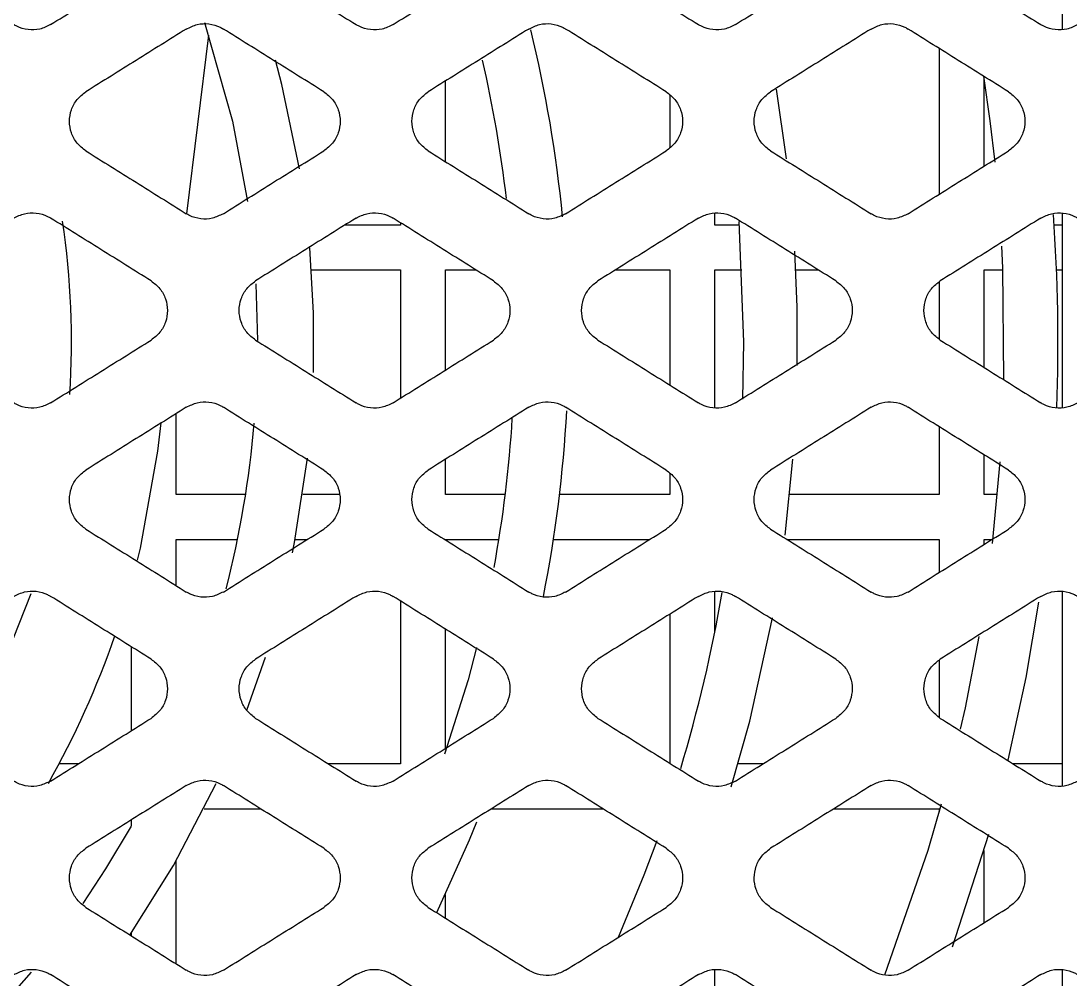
# Model space of a CAD drawing. Header units: millimetres. Extents: x 11355 to 11505, y 8083 to 8171.
# Drawn here: x 11370.614 to 11371.839, y 8088.642 to 8089.76 of the extents above; entities that cross this region are included whole.
import ezdxf

# ---------------------------------------------------------------- set-up
doc = ezdxf.new("R2010")
doc.units = ezdxf.units.MM
doc.layers.add('UPS', color=7, linetype='Continuous')

# ---------------------------------------------------------------- blocks, each defined once
blk = doc.blocks.new('UPS - 2.2kVA (APC SRT2200RMXLI-NC)')
at = {"linetype": 'Continuous'}
for p, q in [((2327.0306, 1375.4213), (2327.0306, 1375.6481)), ((2326.0091, 1375.2058), (2326.0347, 1375.4143)), ((2326.8869, 1375.3989), (2326.8869, 1375.2289)), ((2326.3107, 1375.2669), (2326.3107, 1375.3609)), ((2326.9393, 1375.2616), (2326.9393, 1375.3627)), ((2326.5726, 1375.3445), (2326.5726, 1375.2833)), ((2326.7087, 1375.2701), (2326.697, 1375.3515)), ((2326.625, 1375.1929), (2326.625, 1375.2065)), ((2327.0306, 1374.98), (2327.0306, 1375.2068)), ((2326.2583, 1375.1955), (2326.2583, 1375.1929)), ((2326.2583, 1375.1929), (2326.1934, 1375.1929)), ((2326.6533, 1375.1929), (2326.625, 1375.1929)), ((2327.0306, 1375.1929), (2327.0209, 1375.1929)), ((2326.1545, 1375.1405), (2326.2583, 1375.1405)), ((2326.2583, 1375.1405), (2326.2583, 1374.991)), ((2326.3107, 1375.1405), (2326.3464, 1375.1405)), ((2326.3107, 1375.0237), (2326.3107, 1375.1405)), ((2326.5091, 1375.1405), (2326.5726, 1375.1405)), ((2326.5726, 1375.1405), (2326.5726, 1375.0063)), ((2326.625, 1375.1405), (2326.6566, 1375.1405)), ((2326.625, 1374.9797), (2326.625, 1375.1405)), ((2326.7196, 1375.1405), (2326.7458, 1375.1405)), ((2326.9393, 1375.1405), (2326.9607, 1375.1405)), ((2326.9393, 1375.0268), (2326.9393, 1375.1405)), ((2327.0237, 1375.1405), (2327.0306, 1375.1405)), ((2326.0894, 1375.1245), (2326.0914, 1375.0584)), ((2326.8869, 1375.1266), (2326.8869, 1375.0599)), ((2325.9751, 1374.9291), (2325.9792, 1374.9621)), ((2325.9964, 1374.8786), (2325.9964, 1374.9728)), ((2326.8869, 1374.9576), (2326.8869, 1374.8786)), ((2326.9393, 1374.8786), (2326.9393, 1374.9249)), ((2326.3107, 1374.8786), (2326.3107, 1374.9196)), ((2326.7072, 1374.831), (2326.7162, 1374.9197)), ((2326.9576, 1374.9168), (2326.9487, 1374.8212)), ((2326.5726, 1374.9032), (2326.5726, 1374.8786)), ((2326.0775, 1374.8786), (2325.9964, 1374.8786)), ((2326.1869, 1374.8786), (2326.1443, 1374.8786)), ((2326.3806, 1374.8786), (2326.3107, 1374.8786)), ((2326.5726, 1374.8786), (2326.4439, 1374.8786)), ((2326.8869, 1374.8786), (2326.7126, 1374.8786)), ((2326.9546, 1374.8786), (2326.9393, 1374.8786)), ((2325.9964, 1374.8262), (2326.0681, 1374.8262)), ((2325.9964, 1374.7724), (2325.9964, 1374.8262)), ((2326.1354, 1374.8262), (2326.1498, 1374.8262)), ((2326.3107, 1374.8262), (2326.3731, 1374.8262)), ((2326.3107, 1374.8256), (2326.3107, 1374.8262)), ((2326.4368, 1374.8262), (2326.5492, 1374.8262)), ((2326.7092, 1374.8262), (2326.8869, 1374.8262)), ((2326.8869, 1374.8262), (2326.8869, 1374.7876)), ((2326.9393, 1374.8262), (2326.9487, 1374.8262)), ((2326.9393, 1374.8203), (2326.9393, 1374.8262)), ((2326.2583, 1374.7542), (2326.2583, 1374.5643)), ((2326.625, 1374.7178), (2326.625, 1374.7652)), ((2327.0306, 1374.5387), (2327.0306, 1374.7656)), ((2326.5726, 1374.7389), (2326.5726, 1374.565)), ((2326.3107, 1374.5824), (2326.3107, 1374.7215)), ((2325.944, 1374.701), (2325.944, 1374.6029)), ((2326.0792, 1374.6268), (2326.1006, 1374.6887)), ((2326.8869, 1374.6853), (2326.8869, 1374.6186)), ((2325.8822, 1374.5643), (2325.8599, 1374.5643)), ((2326.2583, 1374.5643), (2326.1743, 1374.5643)), ((2326.6812, 1374.5643), (2326.6523, 1374.5643)), ((2327.0306, 1374.5643), (2326.9732, 1374.5643)), ((2326.0291, 1374.5119), (2326.095, 1374.5119)), ((2326.3645, 1374.5119), (2326.4945, 1374.5119)), ((2326.7639, 1374.5119), (2326.8869, 1374.5119)), ((2326.8869, 1374.5119), (2326.8869, 1374.5084)), ((2325.944, 1374.4988), (2325.944, 1374.492)), ((2326.9025, 1374.3509), (2326.9448, 1374.4821)), ((2326.9393, 1374.379), (2326.9393, 1374.4632)), ((2325.9964, 1374.3311), (2325.9964, 1374.4506)), ((2326.3107, 1374.3843), (2326.3107, 1374.4119)), ((2325.944, 1374.3669), (2325.944, 1374.3638)), ((2325.8272, 1374.3212), (2325.7758, 1374.263)), ((2326.625, 1374.25), (2326.625, 1374.3239)), ((2327.0306, 1374.0975), (2327.0306, 1374.3243))]:
    blk.add_line(p, q, dxfattribs=at)
at = {"linetype": 'Continuous', "flags": 128}
for points in [[(2326.0297, 1375.4293), (2326.0624, 1375.3141), (2326.0797, 1375.2203)], [(2326.1406, 1375.2586), (2326.12, 1375.3568), (2326.1124, 1375.3854)], [(2326.9387, 1375.3666), (2326.9461, 1375.3143), (2326.9516, 1375.2661)], [(2326.6529, 1375.197), (2326.6587, 1375.0568), (2326.6574, 1374.9898)], [(2326.1568, 1375.0207), (2326.1569, 1375.0905), (2326.1524, 1375.1663)], [(2326.7213, 1375.0289), (2326.7211, 1375.0975), (2326.7184, 1375.1625)], [(2326.9594, 1375.1684), (2326.9606, 1375.1428), (2326.962, 1375.0132)], [(2325.9514, 1374.8018), (2325.9549, 1374.8159), (2325.9751, 1374.9291)], [(2326.1323, 1374.8106), (2326.1347, 1374.8225), (2326.1498, 1374.9211)], [(2325.7458, 1374.5823), (2325.7851, 1374.6569), (2325.8273, 1374.763)], [(2326.9675, 1374.5685), (2326.9883, 1374.6652), (2327.0031, 1374.7528)], [(2326.6443, 1374.5374), (2326.6658, 1374.6142), (2326.6923, 1374.7348)], [(2326.9331, 1374.713), (2326.917, 1374.6297), (2326.9114, 1374.6048)], [(2326.3471, 1374.6999), (2326.3371, 1374.6624), (2326.3097, 1374.5757)], [(2325.9424, 1374.3645), (2325.9936, 1374.4458), (2326.0433, 1374.5413)], [(2326.8893, 1374.5172), (2326.8736, 1374.4632), (2326.8229, 1374.3176)], [(2326.3006, 1374.3909), (2326.3387, 1374.4755), (2326.3473, 1374.4965)], [(2325.9439, 1374.4918), (2325.9142, 1374.4417), (2325.8875, 1374.4012)], [(2326.5573, 1374.4745), (2326.5423, 1374.4343), (2326.5123, 1374.3618)]]:
    blk.add_lwpolyline(points, dxfattribs=at)
at = {"linetype": 'Continuous'}
for radius, start, end in [(1.5191, 5.5015, 13.8559), (1.4562, 6.5849, 13.0326), (0.9392, 356.2478, 8.6208), (2.0901, 357.8936, 4.0698), (1.5191, 348.7088, 356.9557), (1.1561, 345.5666, 355.2818), (1.4562, 349.5731, 356.4934), (1.7234, 343.2097, 350.231), (1.0476, 330.5405, 340.8763)]:
    blk.add_arc((2324.9353, 1375.0568), radius, start, end, dxfattribs=at)
for points, knots in [([(2325.8501, 1375.4268), (2325.8599, 1375.4329), (2325.8794, 1375.4451), (2325.9185, 1375.4695), (2325.9478, 1375.4878), (2325.9673, 1375.5)], [0, 0, 0, 0, 0.250017, 0.500035, 1, 1, 1, 1]), ([(2326.0892, 1375.5), (2326.099, 1375.4939), (2326.1185, 1375.4817), (2326.1576, 1375.4573), (2326.1869, 1375.439), (2326.2064, 1375.4268)], [0, 0, 0, 0, 0.250017, 0.500035, 1, 1, 1, 1]), ([(2326.2496, 1375.4268), (2326.2593, 1375.4329), (2326.2789, 1375.4451), (2326.3179, 1375.4695), (2326.3472, 1375.4878), (2326.3668, 1375.5)], [0, 0, 0, 0, 0.250017, 0.500035, 1, 1, 1, 1]), ([(2326.4887, 1375.5), (2326.4985, 1375.4939), (2326.518, 1375.4817), (2326.5571, 1375.4573), (2326.5864, 1375.439), (2326.6059, 1375.4268)], [0, 0, 0, 0, 0.250017, 0.500035, 1, 1, 1, 1]), ([(2326.649, 1375.4268), (2326.6588, 1375.4329), (2326.6783, 1375.4451), (2326.7174, 1375.4695), (2326.7467, 1375.4878), (2326.7662, 1375.5)], [0, 0, 0, 0, 0.250017, 0.500035, 1, 1, 1, 1]), ([(2326.8882, 1375.5), (2326.8979, 1375.4939), (2326.9175, 1375.4817), (2326.9565, 1375.4573), (2326.9858, 1375.439), (2327.0054, 1375.4268)], [0, 0, 0, 0, 0.250017, 0.500035, 1, 1, 1, 1]), ([(2325.8501, 1375.4268), (2325.846, 1375.4247), (2325.8377, 1375.4206), (2325.8237, 1375.4202), (2325.8133, 1375.4231), (2325.8082, 1375.4261), (2325.8069, 1375.4268)], [0, 0, 0, 0, 0.30217, 0.604295, 0.906659, 1, 1, 1, 1]), ([(2326.0084, 1375.4216), (2326.0126, 1375.4237), (2326.0208, 1375.4278), (2326.0349, 1375.4283), (2326.0452, 1375.4254), (2326.0504, 1375.4223), (2326.0516, 1375.4216)], [0, 0, 0, 0, 0.302193, 0.604341, 0.906715, 1, 1, 1, 1]), ([(2326.2496, 1375.4268), (2326.2454, 1375.4247), (2326.2372, 1375.4206), (2326.2231, 1375.4202), (2326.2128, 1375.4231), (2326.2076, 1375.4261), (2326.2064, 1375.4268)], [0, 0, 0, 0, 0.30217, 0.604295, 0.906659, 1, 1, 1, 1]), ([(2326.4079, 1375.4216), (2326.412, 1375.4237), (2326.4203, 1375.4278), (2326.4343, 1375.4283), (2326.4447, 1375.4254), (2326.4498, 1375.4223), (2326.451, 1375.4216)], [0, 0, 0, 0, 0.302193, 0.604341, 0.906715, 1, 1, 1, 1]), ([(2326.649, 1375.4268), (2326.6449, 1375.4247), (2326.6366, 1375.4206), (2326.6226, 1375.4202), (2326.6123, 1375.4231), (2326.6071, 1375.4261), (2326.6059, 1375.4268)], [0, 0, 0, 0, 0.30217, 0.604295, 0.906659, 1, 1, 1, 1]), ([(2326.8074, 1375.4216), (2326.8115, 1375.4237), (2326.8197, 1375.4278), (2326.8338, 1375.4283), (2326.8441, 1375.4254), (2326.8493, 1375.4223), (2326.8505, 1375.4216)], [0, 0, 0, 0, 0.302193, 0.604341, 0.906715, 1, 1, 1, 1]), ([(2327.0485, 1375.4268), (2327.0444, 1375.4247), (2327.0361, 1375.4206), (2327.0221, 1375.4202), (2327.0117, 1375.4231), (2327.0066, 1375.4261), (2327.0054, 1375.4268)], [0, 0, 0, 0, 0.30217, 0.604295, 0.906659, 1, 1, 1, 1]), ([(2326.0084, 1375.4216), (2325.9987, 1375.4155), (2325.9791, 1375.4033), (2325.9401, 1375.3789), (2325.9108, 1375.3606), (2325.8912, 1375.3484)], [0, 0, 0, 0, 0.250018, 0.500036, 1, 1, 1, 1]), ([(2326.1688, 1375.3484), (2326.159, 1375.3545), (2326.1395, 1375.3667), (2326.1004, 1375.3911), (2326.0711, 1375.4094), (2326.0516, 1375.4216)], [0, 0, 0, 0, 0.250018, 0.500036, 1, 1, 1, 1]), ([(2326.4079, 1375.4216), (2326.3981, 1375.4155), (2326.3786, 1375.4033), (2326.3395, 1375.3789), (2326.3102, 1375.3606), (2326.2907, 1375.3484)], [0, 0, 0, 0, 0.250018, 0.500036, 1, 1, 1, 1]), ([(2326.5682, 1375.3484), (2326.5585, 1375.3545), (2326.5389, 1375.3667), (2326.4999, 1375.3911), (2326.4706, 1375.4094), (2326.451, 1375.4216)], [0, 0, 0, 0, 0.250018, 0.500036, 1, 1, 1, 1]), ([(2326.8074, 1375.4216), (2326.7976, 1375.4155), (2326.7781, 1375.4033), (2326.739, 1375.3789), (2326.7097, 1375.3606), (2326.6902, 1375.3484)], [0, 0, 0, 0, 0.250018, 0.500036, 1, 1, 1, 1]), ([(2326.9677, 1375.3484), (2326.9579, 1375.3545), (2326.9384, 1375.3667), (2326.8993, 1375.3911), (2326.87, 1375.4094), (2326.8505, 1375.4216)], [0, 0, 0, 0, 0.250018, 0.500036, 1, 1, 1, 1]), ([(2325.8912, 1375.2794), (2325.8876, 1375.2822), (2325.8803, 1375.2878), (2325.8737, 1375.3002), (2325.8713, 1375.3139), (2325.8737, 1375.3276), (2325.8803, 1375.34), (2325.8876, 1375.3456), (2325.8912, 1375.3484)], [0, 0, 0, 0, 0.166759, 0.333503, 0.500579, 0.667051, 0.833507, 1, 1, 1, 1]), ([(2326.1688, 1375.3484), (2326.1724, 1375.3456), (2326.1797, 1375.34), (2326.1863, 1375.3275), (2326.1887, 1375.3139), (2326.1863, 1375.3002), (2326.1797, 1375.2878), (2326.1724, 1375.2822), (2326.1688, 1375.2794)], [0, 0, 0, 0, 0.166771, 0.333527, 0.500619, 0.6671, 0.833548, 1, 1, 1, 1]), ([(2326.2907, 1375.2794), (2326.2871, 1375.2822), (2326.2798, 1375.2878), (2326.2732, 1375.3002), (2326.2708, 1375.3139), (2326.2732, 1375.3276), (2326.2798, 1375.34), (2326.2871, 1375.3456), (2326.2907, 1375.3484)], [0, 0, 0, 0, 0.166759, 0.333503, 0.500579, 0.667051, 0.833507, 1, 1, 1, 1]), ([(2326.5682, 1375.3484), (2326.5719, 1375.3456), (2326.5792, 1375.34), (2326.5858, 1375.3275), (2326.5882, 1375.3139), (2326.5858, 1375.3002), (2326.5792, 1375.2878), (2326.5719, 1375.2822), (2326.5682, 1375.2794)], [0, 0, 0, 0, 0.166771, 0.333527, 0.500619, 0.6671, 0.833548, 1, 1, 1, 1]), ([(2326.6902, 1375.2794), (2326.6865, 1375.2822), (2326.6792, 1375.2878), (2326.6726, 1375.3002), (2326.6702, 1375.3139), (2326.6726, 1375.3276), (2326.6793, 1375.34), (2326.6865, 1375.3456), (2326.6902, 1375.3484)], [0, 0, 0, 0, 0.166759, 0.333503, 0.500579, 0.667051, 0.833507, 1, 1, 1, 1]), ([(2326.9677, 1375.3484), (2326.9714, 1375.3456), (2326.9786, 1375.34), (2326.9853, 1375.3275), (2326.9876, 1375.3139), (2326.9852, 1375.3002), (2326.9786, 1375.2878), (2326.9713, 1375.2822), (2326.9677, 1375.2794)], [0, 0, 0, 0, 0.166771, 0.333527, 0.500619, 0.6671, 0.833548, 1, 1, 1, 1]), ([(2325.8912, 1375.2794), (2325.901, 1375.2733), (2325.9205, 1375.2611), (2325.9596, 1375.2367), (2325.9889, 1375.2183), (2326.0084, 1375.2061)], [0, 0, 0, 0, 0.250012, 0.500024, 1, 1, 1, 1]), ([(2326.0516, 1375.2061), (2326.0613, 1375.2122), (2326.0809, 1375.2245), (2326.1199, 1375.2489), (2326.1492, 1375.2672), (2326.1688, 1375.2794)], [0, 0, 0, 0, 0.2500119, 0.5000239, 1, 1, 1, 1]), ([(2326.2907, 1375.2794), (2326.3005, 1375.2733), (2326.32, 1375.2611), (2326.3591, 1375.2367), (2326.3884, 1375.2183), (2326.4079, 1375.2061)], [0, 0, 0, 0, 0.250012, 0.500024, 1, 1, 1, 1]), ([(2326.451, 1375.2061), (2326.4608, 1375.2122), (2326.4803, 1375.2245), (2326.5194, 1375.2489), (2326.5487, 1375.2672), (2326.5682, 1375.2794)], [0, 0, 0, 0, 0.2500119, 0.5000239, 1, 1, 1, 1]), ([(2326.6902, 1375.2794), (2326.6999, 1375.2733), (2326.7195, 1375.2611), (2326.7585, 1375.2367), (2326.7878, 1375.2183), (2326.8074, 1375.2061)], [0, 0, 0, 0, 0.250012, 0.500024, 1, 1, 1, 1]), ([(2326.8505, 1375.2061), (2326.8603, 1375.2122), (2326.8798, 1375.2245), (2326.9189, 1375.2489), (2326.9482, 1375.2672), (2326.9677, 1375.2794)], [0, 0, 0, 0, 0.2500119, 0.5000239, 1, 1, 1, 1]), ([(2325.8069, 1375.201), (2325.8111, 1375.203), (2325.8193, 1375.2071), (2325.8334, 1375.2076), (2325.8437, 1375.2047), (2325.8489, 1375.2017), (2325.8501, 1375.201)], [0, 0, 0, 0, 0.30226, 0.604474, 0.906937, 1, 1, 1, 1]), ([(2326.2064, 1375.201), (2326.2105, 1375.203), (2326.2188, 1375.2071), (2326.2328, 1375.2076), (2326.2432, 1375.2047), (2326.2483, 1375.2017), (2326.2496, 1375.201)], [0, 0, 0, 0, 0.30226, 0.604474, 0.906937, 1, 1, 1, 1]), ([(2326.6059, 1375.201), (2326.61, 1375.203), (2326.6183, 1375.2071), (2326.6323, 1375.2076), (2326.6426, 1375.2047), (2326.6478, 1375.2017), (2326.649, 1375.201)], [0, 0, 0, 0, 0.30226, 0.604474, 0.906937, 1, 1, 1, 1]), ([(2327.0053, 1375.201), (2327.0095, 1375.203), (2327.0177, 1375.2071), (2327.0318, 1375.2076), (2327.0421, 1375.2047), (2327.0473, 1375.2017), (2327.0485, 1375.201)], [0, 0, 0, 0, 0.30226, 0.604474, 0.906937, 1, 1, 1, 1]), ([(2325.9673, 1375.1278), (2325.9575, 1375.1339), (2325.938, 1375.1461), (2325.8989, 1375.1705), (2325.8696, 1375.1888), (2325.8501, 1375.201)], [0, 0, 0, 0, 0.2500115, 0.5000229, 1, 1, 1, 1]), ([(2326.0516, 1375.2061), (2326.0474, 1375.2041), (2326.0392, 1375.2), (2326.0251, 1375.1995), (2326.0148, 1375.2024), (2326.0096, 1375.2054), (2326.0084, 1375.2061)], [0, 0, 0, 0, 0.30225, 0.604454, 0.906912, 1, 1, 1, 1]), ([(2326.2064, 1375.201), (2326.1966, 1375.1949), (2326.1771, 1375.1827), (2326.138, 1375.1583), (2326.1087, 1375.14), (2326.0892, 1375.1278)], [0, 0, 0, 0, 0.2500115, 0.5000229, 1, 1, 1, 1]), ([(2326.3668, 1375.1278), (2326.357, 1375.1339), (2326.3375, 1375.1461), (2326.2984, 1375.1705), (2326.2691, 1375.1888), (2326.2496, 1375.201)], [0, 0, 0, 0, 0.2500115, 0.5000229, 1, 1, 1, 1]), ([(2326.451, 1375.2061), (2326.4469, 1375.2041), (2326.4387, 1375.2), (2326.4246, 1375.1995), (2326.4143, 1375.2024), (2326.4091, 1375.2054), (2326.4079, 1375.2061)], [0, 0, 0, 0, 0.30225, 0.604454, 0.906912, 1, 1, 1, 1]), ([(2326.6059, 1375.201), (2326.5961, 1375.1949), (2326.5766, 1375.1827), (2326.5375, 1375.1583), (2326.5082, 1375.14), (2326.4887, 1375.1278)], [0, 0, 0, 0, 0.250011, 0.500023, 1, 1, 1, 1]), ([(2326.7662, 1375.1278), (2326.7565, 1375.1339), (2326.7369, 1375.1461), (2326.6979, 1375.1705), (2326.6686, 1375.1888), (2326.649, 1375.201)], [0, 0, 0, 0, 0.2500115, 0.5000229, 1, 1, 1, 1]), ([(2326.8505, 1375.2061), (2326.8464, 1375.2041), (2326.8381, 1375.2), (2326.8241, 1375.1995), (2326.8137, 1375.2024), (2326.8086, 1375.2054), (2326.8074, 1375.2061)], [0, 0, 0, 0, 0.30225, 0.604454, 0.906912, 1, 1, 1, 1]), ([(2327.0053, 1375.201), (2326.9956, 1375.1949), (2326.976, 1375.1827), (2326.937, 1375.1583), (2326.9077, 1375.14), (2326.8881, 1375.1278)], [0, 0, 0, 0, 0.250011, 0.500023, 1, 1, 1, 1]), ([(2325.9673, 1375.1278), (2325.9709, 1375.1249), (2325.9782, 1375.1193), (2325.9848, 1375.1069), (2325.9872, 1375.0932), (2325.9848, 1375.0795), (2325.9782, 1375.0672), (2325.9709, 1375.0615), (2325.9673, 1375.0587)], [0, 0, 0, 0, 0.166756, 0.333497, 0.500568, 0.66701, 0.833424, 1, 1, 1, 1]), ([(2326.0892, 1375.0587), (2326.0856, 1375.0615), (2326.0783, 1375.0672), (2326.0717, 1375.0796), (2326.0693, 1375.0933), (2326.0717, 1375.107), (2326.0783, 1375.1193), (2326.0856, 1375.1249), (2326.0892, 1375.1278)], [0, 0, 0, 0, 0.166752, 0.33349, 0.500555, 0.666993, 0.83341, 1, 1, 1, 1]), ([(2326.3668, 1375.1278), (2326.3704, 1375.1249), (2326.3777, 1375.1193), (2326.3843, 1375.1069), (2326.3867, 1375.0932), (2326.3843, 1375.0795), (2326.3777, 1375.0672), (2326.3704, 1375.0615), (2326.3668, 1375.0587)], [0, 0, 0, 0, 0.166756, 0.333497, 0.500568, 0.66701, 0.833424, 1, 1, 1, 1]), ([(2326.4887, 1375.0587), (2326.485, 1375.0615), (2326.4777, 1375.0672), (2326.4711, 1375.0796), (2326.4688, 1375.0933), (2326.4712, 1375.107), (2326.4778, 1375.1193), (2326.485, 1375.1249), (2326.4887, 1375.1278)], [0, 0, 0, 0, 0.166752, 0.33349, 0.500555, 0.666993, 0.83341, 1, 1, 1, 1]), ([(2326.7662, 1375.1278), (2326.7699, 1375.1249), (2326.7772, 1375.1193), (2326.7838, 1375.1069), (2326.7861, 1375.0932), (2326.7837, 1375.0795), (2326.7771, 1375.0672), (2326.7699, 1375.0615), (2326.7662, 1375.0587)], [0, 0, 0, 0, 0.166756, 0.333497, 0.500568, 0.66701, 0.833424, 1, 1, 1, 1]), ([(2326.8881, 1375.0587), (2326.8845, 1375.0615), (2326.8772, 1375.0672), (2326.8706, 1375.0796), (2326.8682, 1375.0933), (2326.8706, 1375.107), (2326.8772, 1375.1193), (2326.8845, 1375.1249), (2326.8881, 1375.1278)], [0, 0, 0, 0, 0.166752, 0.33349, 0.500555, 0.666993, 0.83341, 1, 1, 1, 1]), ([(2325.8501, 1374.9855), (2325.8599, 1374.9916), (2325.8794, 1375.0038), (2325.9185, 1375.0282), (2325.9478, 1375.0465), (2325.9673, 1375.0587)], [0, 0, 0, 0, 0.250007, 0.5000141, 1, 1, 1, 1]), ([(2326.0892, 1375.0587), (2326.099, 1375.0526), (2326.1185, 1375.0404), (2326.1576, 1375.016), (2326.1869, 1374.9977), (2326.2064, 1374.9855)], [0, 0, 0, 0, 0.250007, 0.500014, 1, 1, 1, 1]), ([(2326.2496, 1374.9855), (2326.2593, 1374.9916), (2326.2789, 1375.0038), (2326.3179, 1375.0282), (2326.3472, 1375.0465), (2326.3668, 1375.0587)], [0, 0, 0, 0, 0.250007, 0.5000141, 1, 1, 1, 1]), ([(2326.4887, 1375.0587), (2326.4984, 1375.0526), (2326.518, 1375.0404), (2326.557, 1375.016), (2326.5863, 1374.9977), (2326.6059, 1374.9855)], [0, 0, 0, 0, 0.250007, 0.500014, 1, 1, 1, 1]), ([(2326.649, 1374.9855), (2326.6588, 1374.9916), (2326.6783, 1375.0038), (2326.7174, 1375.0282), (2326.7467, 1375.0465), (2326.7662, 1375.0587)], [0, 0, 0, 0, 0.250007, 0.5000141, 1, 1, 1, 1]), ([(2326.8881, 1375.0587), (2326.8979, 1375.0526), (2326.9174, 1375.0404), (2326.9565, 1375.016), (2326.9858, 1374.9977), (2327.0053, 1374.9855)], [0, 0, 0, 0, 0.250007, 0.500014, 1, 1, 1, 1]), ([(2326.0084, 1374.9803), (2326.0126, 1374.9824), (2326.0208, 1374.9865), (2326.0349, 1374.987), (2326.0452, 1374.9841), (2326.0504, 1374.9811), (2326.0516, 1374.9803)], [0, 0, 0, 0, 0.302278, 0.604509, 0.906999, 1, 1, 1, 1]), ([(2326.4079, 1374.9803), (2326.412, 1374.9824), (2326.4203, 1374.9865), (2326.4343, 1374.987), (2326.4447, 1374.9841), (2326.4498, 1374.9811), (2326.451, 1374.9803)], [0, 0, 0, 0, 0.302278, 0.604509, 0.906999, 1, 1, 1, 1]), ([(2326.8074, 1374.9803), (2326.8115, 1374.9824), (2326.8197, 1374.9865), (2326.8338, 1374.987), (2326.8441, 1374.9841), (2326.8493, 1374.9811), (2326.8505, 1374.9803)], [0, 0, 0, 0, 0.302278, 0.604509, 0.906999, 1, 1, 1, 1]), ([(2325.8501, 1374.9855), (2325.846, 1374.9834), (2325.8377, 1374.9794), (2325.8237, 1374.9789), (2325.8133, 1374.9818), (2325.8082, 1374.9848), (2325.8069, 1374.9855)], [0, 0, 0, 0, 0.302278, 0.604509, 0.906999, 1, 1, 1, 1]), ([(2326.0084, 1374.9803), (2325.9987, 1374.9742), (2325.9791, 1374.962), (2325.9401, 1374.9376), (2325.9108, 1374.9193), (2325.8912, 1374.9071)], [0, 0, 0, 0, 0.250007, 0.500014, 1, 1, 1, 1]), ([(2326.1688, 1374.9071), (2326.159, 1374.9132), (2326.1395, 1374.9254), (2326.1004, 1374.9498), (2326.0711, 1374.9681), (2326.0516, 1374.9803)], [0, 0, 0, 0, 0.250007, 0.500014, 1, 1, 1, 1]), ([(2326.2496, 1374.9855), (2326.2454, 1374.9834), (2326.2372, 1374.9794), (2326.2231, 1374.9789), (2326.2128, 1374.9818), (2326.2076, 1374.9848), (2326.2064, 1374.9855)], [0, 0, 0, 0, 0.302278, 0.604509, 0.906999, 1, 1, 1, 1]), ([(2326.4079, 1374.9803), (2326.3981, 1374.9742), (2326.3786, 1374.962), (2326.3395, 1374.9376), (2326.3102, 1374.9193), (2326.2907, 1374.9071)], [0, 0, 0, 0, 0.250007, 0.500014, 1, 1, 1, 1]), ([(2326.5682, 1374.9071), (2326.5585, 1374.9132), (2326.5389, 1374.9254), (2326.4999, 1374.9498), (2326.4706, 1374.9681), (2326.451, 1374.9803)], [0, 0, 0, 0, 0.250007, 0.500014, 1, 1, 1, 1]), ([(2326.649, 1374.9855), (2326.6449, 1374.9834), (2326.6366, 1374.9794), (2326.6226, 1374.9789), (2326.6123, 1374.9818), (2326.6071, 1374.9848), (2326.6059, 1374.9855)], [0, 0, 0, 0, 0.302278, 0.604509, 0.906999, 1, 1, 1, 1]), ([(2326.8074, 1374.9803), (2326.7976, 1374.9742), (2326.7781, 1374.962), (2326.739, 1374.9376), (2326.7097, 1374.9193), (2326.6902, 1374.9071)], [0, 0, 0, 0, 0.250007, 0.500014, 1, 1, 1, 1]), ([(2326.9677, 1374.9071), (2326.9579, 1374.9132), (2326.9384, 1374.9254), (2326.8993, 1374.9498), (2326.87, 1374.9681), (2326.8505, 1374.9803)], [0, 0, 0, 0, 0.250007, 0.500014, 1, 1, 1, 1]), ([(2327.0485, 1374.9855), (2327.0444, 1374.9834), (2327.0361, 1374.9794), (2327.0221, 1374.9789), (2327.0117, 1374.9818), (2327.0066, 1374.9848), (2327.0053, 1374.9855)], [0, 0, 0, 0, 0.302278, 0.604509, 0.906999, 1, 1, 1, 1]), ([(2325.8912, 1374.8381), (2325.8876, 1374.8409), (2325.8803, 1374.8465), (2325.8737, 1374.8589), (2325.8713, 1374.8726), (2325.8737, 1374.8863), (2325.8803, 1374.8987), (2325.8876, 1374.9043), (2325.8912, 1374.9071)], [0, 0, 0, 0, 0.166756, 0.333498, 0.500568, 0.667011, 0.833425, 1, 1, 1, 1]), ([(2326.1688, 1374.9071), (2326.1724, 1374.9043), (2326.1797, 1374.8987), (2326.1863, 1374.8863), (2326.1887, 1374.8726), (2326.1863, 1374.8589), (2326.1797, 1374.8465), (2326.1724, 1374.8409), (2326.1688, 1374.8381)], [0, 0, 0, 0, 0.166752, 0.33349, 0.500555, 0.666994, 0.833411, 1, 1, 1, 1]), ([(2326.2907, 1374.8381), (2326.2871, 1374.8409), (2326.2798, 1374.8465), (2326.2732, 1374.8589), (2326.2708, 1374.8726), (2326.2732, 1374.8863), (2326.2798, 1374.8987), (2326.2871, 1374.9043), (2326.2907, 1374.9071)], [0, 0, 0, 0, 0.166756, 0.333498, 0.500568, 0.667011, 0.833425, 1, 1, 1, 1]), ([(2326.5682, 1374.9071), (2326.5719, 1374.9043), (2326.5792, 1374.8987), (2326.5858, 1374.8863), (2326.5882, 1374.8726), (2326.5858, 1374.8589), (2326.5792, 1374.8465), (2326.5719, 1374.8409), (2326.5682, 1374.8381)], [0, 0, 0, 0, 0.166752, 0.33349, 0.500555, 0.666994, 0.833411, 1, 1, 1, 1]), ([(2326.6902, 1374.8381), (2326.6865, 1374.8409), (2326.6792, 1374.8465), (2326.6726, 1374.8589), (2326.6702, 1374.8726), (2326.6726, 1374.8863), (2326.6792, 1374.8987), (2326.6865, 1374.9043), (2326.6902, 1374.9071)], [0, 0, 0, 0, 0.166756, 0.333498, 0.500568, 0.667011, 0.833425, 1, 1, 1, 1]), ([(2326.9677, 1374.9071), (2326.9714, 1374.9043), (2326.9786, 1374.8987), (2326.9853, 1374.8863), (2326.9876, 1374.8726), (2326.9852, 1374.8589), (2326.9786, 1374.8465), (2326.9713, 1374.8409), (2326.9677, 1374.8381)], [0, 0, 0, 0, 0.166752, 0.33349, 0.500555, 0.666994, 0.833411, 1, 1, 1, 1]), ([(2325.8912, 1374.8381), (2325.901, 1374.832), (2325.9205, 1374.8198), (2325.9596, 1374.7954), (2325.9889, 1374.7771), (2326.0084, 1374.7648)], [0, 0, 0, 0, 0.2500116, 0.5000231, 1, 1, 1, 1]), ([(2326.0516, 1374.7648), (2326.0613, 1374.771), (2326.0809, 1374.7832), (2326.1199, 1374.8076), (2326.1492, 1374.8259), (2326.1688, 1374.8381)], [0, 0, 0, 0, 0.2500116, 0.5000231, 1, 1, 1, 1]), ([(2326.2907, 1374.8381), (2326.3005, 1374.832), (2326.32, 1374.8198), (2326.3591, 1374.7954), (2326.3884, 1374.7771), (2326.4079, 1374.7648)], [0, 0, 0, 0, 0.2500116, 0.5000231, 1, 1, 1, 1]), ([(2326.451, 1374.7648), (2326.4608, 1374.771), (2326.4803, 1374.7832), (2326.5194, 1374.8076), (2326.5487, 1374.8259), (2326.5682, 1374.8381)], [0, 0, 0, 0, 0.250012, 0.500023, 1, 1, 1, 1]), ([(2326.6902, 1374.8381), (2326.6999, 1374.832), (2326.7195, 1374.8198), (2326.7585, 1374.7954), (2326.7878, 1374.7771), (2326.8074, 1374.7648)], [0, 0, 0, 0, 0.250012, 0.500023, 1, 1, 1, 1]), ([(2326.8505, 1374.7648), (2326.8603, 1374.771), (2326.8798, 1374.7832), (2326.9189, 1374.8076), (2326.9482, 1374.8259), (2326.9677, 1374.8381)], [0, 0, 0, 0, 0.250012, 0.500023, 1, 1, 1, 1]), ([(2325.8069, 1374.7597), (2325.8111, 1374.7617), (2325.8193, 1374.7658), (2325.8334, 1374.7663), (2325.8437, 1374.7634), (2325.8489, 1374.7604), (2325.8501, 1374.7597)], [0, 0, 0, 0, 0.30225, 0.604453, 0.906909, 1, 1, 1, 1]), ([(2326.2064, 1374.7597), (2326.2105, 1374.7617), (2326.2188, 1374.7658), (2326.2328, 1374.7663), (2326.2432, 1374.7634), (2326.2483, 1374.7604), (2326.2496, 1374.7597)], [0, 0, 0, 0, 0.30225, 0.604453, 0.906909, 1, 1, 1, 1]), ([(2326.6059, 1374.7597), (2326.61, 1374.7617), (2326.6183, 1374.7658), (2326.6323, 1374.7663), (2326.6426, 1374.7634), (2326.6478, 1374.7604), (2326.649, 1374.7597)], [0, 0, 0, 0, 0.30225, 0.604453, 0.906909, 1, 1, 1, 1]), ([(2327.0053, 1374.7597), (2327.0095, 1374.7617), (2327.0177, 1374.7658), (2327.0318, 1374.7663), (2327.0421, 1374.7634), (2327.0473, 1374.7604), (2327.0485, 1374.7597)], [0, 0, 0, 0, 0.30225, 0.604453, 0.906909, 1, 1, 1, 1]), ([(2325.9673, 1374.6865), (2325.9575, 1374.6926), (2325.938, 1374.7048), (2325.8989, 1374.7292), (2325.8696, 1374.7475), (2325.8501, 1374.7597)], [0, 0, 0, 0, 0.250012, 0.500024, 1, 1, 1, 1]), ([(2326.0516, 1374.7648), (2326.0474, 1374.7628), (2326.0392, 1374.7587), (2326.0251, 1374.7582), (2326.0148, 1374.7611), (2326.0096, 1374.7641), (2326.0084, 1374.7648)], [0, 0, 0, 0, 0.30226, 0.604473, 0.906935, 1, 1, 1, 1]), ([(2326.2064, 1374.7597), (2326.1966, 1374.7536), (2326.1771, 1374.7414), (2326.138, 1374.717), (2326.1087, 1374.6987), (2326.0892, 1374.6865)], [0, 0, 0, 0, 0.250012, 0.500024, 1, 1, 1, 1]), ([(2326.3668, 1374.6865), (2326.357, 1374.6926), (2326.3375, 1374.7048), (2326.2984, 1374.7292), (2326.2691, 1374.7475), (2326.2496, 1374.7597)], [0, 0, 0, 0, 0.250012, 0.500024, 1, 1, 1, 1]), ([(2326.451, 1374.7648), (2326.4469, 1374.7628), (2326.4387, 1374.7587), (2326.4246, 1374.7582), (2326.4143, 1374.7611), (2326.4091, 1374.7641), (2326.4079, 1374.7648)], [0, 0, 0, 0, 0.30226, 0.604473, 0.906935, 1, 1, 1, 1]), ([(2326.6059, 1374.7597), (2326.5961, 1374.7536), (2326.5766, 1374.7414), (2326.5375, 1374.717), (2326.5082, 1374.6987), (2326.4887, 1374.6865)], [0, 0, 0, 0, 0.250012, 0.500024, 1, 1, 1, 1]), ([(2326.7662, 1374.6865), (2326.7565, 1374.6926), (2326.7369, 1374.7048), (2326.6979, 1374.7292), (2326.6686, 1374.7475), (2326.649, 1374.7597)], [0, 0, 0, 0, 0.250012, 0.500024, 1, 1, 1, 1]), ([(2326.8505, 1374.7648), (2326.8464, 1374.7628), (2326.8381, 1374.7587), (2326.8241, 1374.7582), (2326.8137, 1374.7611), (2326.8086, 1374.7641), (2326.8074, 1374.7648)], [0, 0, 0, 0, 0.30226, 0.604473, 0.906935, 1, 1, 1, 1]), ([(2327.0053, 1374.7597), (2326.9956, 1374.7536), (2326.976, 1374.7414), (2326.937, 1374.717), (2326.9077, 1374.6987), (2326.8881, 1374.6865)], [0, 0, 0, 0, 0.250012, 0.500024, 1, 1, 1, 1]), ([(2325.9673, 1374.6865), (2325.9709, 1374.6836), (2325.9782, 1374.678), (2325.9848, 1374.6656), (2325.9872, 1374.6519), (2325.9848, 1374.6382), (2325.9782, 1374.6259), (2325.9709, 1374.6203), (2325.9673, 1374.6174)], [0, 0, 0, 0, 0.166759, 0.333504, 0.500579, 0.667052, 0.833509, 1, 1, 1, 1]), ([(2326.0892, 1374.6174), (2326.0856, 1374.6203), (2326.0783, 1374.6259), (2326.0717, 1374.6383), (2326.0693, 1374.652), (2326.0717, 1374.6657), (2326.0783, 1374.678), (2326.0856, 1374.6837), (2326.0892, 1374.6865)], [0, 0, 0, 0, 0.166771, 0.333527, 0.50062, 0.667102, 0.833551, 1, 1, 1, 1]), ([(2326.3668, 1374.6865), (2326.3704, 1374.6836), (2326.3777, 1374.678), (2326.3843, 1374.6656), (2326.3867, 1374.6519), (2326.3843, 1374.6382), (2326.3777, 1374.6259), (2326.3704, 1374.6203), (2326.3668, 1374.6174)], [0, 0, 0, 0, 0.166759, 0.333504, 0.500579, 0.667052, 0.833509, 1, 1, 1, 1]), ([(2326.4887, 1374.6174), (2326.485, 1374.6203), (2326.4777, 1374.6259), (2326.4711, 1374.6383), (2326.4688, 1374.652), (2326.4712, 1374.6657), (2326.4778, 1374.678), (2326.485, 1374.6837), (2326.4887, 1374.6865)], [0, 0, 0, 0, 0.166771, 0.333527, 0.50062, 0.667102, 0.833551, 1, 1, 1, 1]), ([(2326.7662, 1374.6865), (2326.7699, 1374.6836), (2326.7772, 1374.678), (2326.7838, 1374.6656), (2326.7861, 1374.6519), (2326.7837, 1374.6382), (2326.7771, 1374.6259), (2326.7699, 1374.6203), (2326.7662, 1374.6174)], [0, 0, 0, 0, 0.166759, 0.333504, 0.500579, 0.667052, 0.833509, 1, 1, 1, 1]), ([(2326.8881, 1374.6174), (2326.8845, 1374.6203), (2326.8772, 1374.6259), (2326.8706, 1374.6383), (2326.8682, 1374.652), (2326.8706, 1374.6657), (2326.8772, 1374.678), (2326.8845, 1374.6837), (2326.8881, 1374.6865)], [0, 0, 0, 0, 0.166771, 0.333527, 0.50062, 0.667102, 0.833551, 1, 1, 1, 1]), ([(2325.8501, 1374.5442), (2325.8599, 1374.5503), (2325.8794, 1374.5625), (2325.9185, 1374.5869), (2325.9478, 1374.6052), (2325.9673, 1374.6174)], [0, 0, 0, 0, 0.2500181, 0.5000362, 1, 1, 1, 1]), ([(2326.0892, 1374.6174), (2326.099, 1374.6113), (2326.1185, 1374.5991), (2326.1576, 1374.5747), (2326.1869, 1374.5564), (2326.2064, 1374.5442)], [0, 0, 0, 0, 0.2500181, 0.5000362, 1, 1, 1, 1]), ([(2326.2496, 1374.5442), (2326.2593, 1374.5503), (2326.2789, 1374.5625), (2326.3179, 1374.5869), (2326.3472, 1374.6052), (2326.3668, 1374.6174)], [0, 0, 0, 0, 0.2500181, 0.5000362, 1, 1, 1, 1]), ([(2326.4887, 1374.6174), (2326.4984, 1374.6113), (2326.518, 1374.5991), (2326.5571, 1374.5747), (2326.5864, 1374.5564), (2326.6059, 1374.5442)], [0, 0, 0, 0, 0.2500181, 0.5000362, 1, 1, 1, 1]), ([(2326.649, 1374.5442), (2326.6588, 1374.5503), (2326.6783, 1374.5625), (2326.7174, 1374.5869), (2326.7467, 1374.6052), (2326.7662, 1374.6174)], [0, 0, 0, 0, 0.2500181, 0.5000362, 1, 1, 1, 1]), ([(2326.8881, 1374.6174), (2326.8979, 1374.6113), (2326.9175, 1374.5991), (2326.9565, 1374.5747), (2326.9858, 1374.5564), (2327.0054, 1374.5442)], [0, 0, 0, 0, 0.2500181, 0.5000362, 1, 1, 1, 1]), ([(2326.0084, 1374.5391), (2326.0126, 1374.5411), (2326.0208, 1374.5452), (2326.0349, 1374.5457), (2326.0452, 1374.5428), (2326.0504, 1374.5398), (2326.0516, 1374.5391)], [0, 0, 0, 0, 0.302168, 0.604292, 0.906654, 1, 1, 1, 1]), ([(2326.4079, 1374.5391), (2326.412, 1374.5411), (2326.4203, 1374.5452), (2326.4343, 1374.5457), (2326.4447, 1374.5428), (2326.4498, 1374.5398), (2326.451, 1374.5391)], [0, 0, 0, 0, 0.302168, 0.604292, 0.906654, 1, 1, 1, 1]), ([(2326.8074, 1374.5391), (2326.8115, 1374.5411), (2326.8197, 1374.5452), (2326.8338, 1374.5457), (2326.8441, 1374.5428), (2326.8493, 1374.5398), (2326.8505, 1374.5391)], [0, 0, 0, 0, 0.302168, 0.604292, 0.906654, 1, 1, 1, 1]), ([(2325.8501, 1374.5442), (2325.846, 1374.5422), (2325.8377, 1374.5381), (2325.8237, 1374.5376), (2325.8133, 1374.5405), (2325.8082, 1374.5435), (2325.8069, 1374.5442)], [0, 0, 0, 0, 0.302191, 0.604338, 0.906711, 1, 1, 1, 1]), ([(2326.0084, 1374.5391), (2325.9987, 1374.5329), (2325.9791, 1374.5207), (2325.9401, 1374.4963), (2325.9108, 1374.478), (2325.8912, 1374.4658)], [0, 0, 0, 0, 0.250017, 0.500035, 1, 1, 1, 1]), ([(2326.1688, 1374.4658), (2326.159, 1374.4719), (2326.1395, 1374.4841), (2326.1004, 1374.5085), (2326.0711, 1374.5268), (2326.0516, 1374.5391)], [0, 0, 0, 0, 0.2500175, 0.5000349, 1, 1, 1, 1]), ([(2326.2496, 1374.5442), (2326.2454, 1374.5422), (2326.2372, 1374.5381), (2326.2231, 1374.5376), (2326.2128, 1374.5405), (2326.2076, 1374.5435), (2326.2064, 1374.5442)], [0, 0, 0, 0, 0.3021915, 0.6043381, 0.9067109, 1, 1, 1, 1]), ([(2326.4079, 1374.5391), (2326.3981, 1374.5329), (2326.3786, 1374.5207), (2326.3395, 1374.4963), (2326.3102, 1374.478), (2326.2907, 1374.4658)], [0, 0, 0, 0, 0.250017, 0.500035, 1, 1, 1, 1]), ([(2326.5682, 1374.4658), (2326.5585, 1374.4719), (2326.5389, 1374.4841), (2326.4999, 1374.5085), (2326.4706, 1374.5268), (2326.451, 1374.5391)], [0, 0, 0, 0, 0.250017, 0.500035, 1, 1, 1, 1]), ([(2326.649, 1374.5442), (2326.6449, 1374.5422), (2326.6366, 1374.5381), (2326.6226, 1374.5376), (2326.6123, 1374.5405), (2326.6071, 1374.5435), (2326.6059, 1374.5442)], [0, 0, 0, 0, 0.3021915, 0.6043381, 0.9067109, 1, 1, 1, 1]), ([(2326.8074, 1374.5391), (2326.7976, 1374.5329), (2326.7781, 1374.5207), (2326.739, 1374.4963), (2326.7097, 1374.478), (2326.6902, 1374.4658)], [0, 0, 0, 0, 0.250017, 0.500035, 1, 1, 1, 1]), ([(2326.9677, 1374.4658), (2326.9579, 1374.4719), (2326.9384, 1374.4841), (2326.8993, 1374.5085), (2326.87, 1374.5268), (2326.8505, 1374.5391)], [0, 0, 0, 0, 0.250017, 0.500035, 1, 1, 1, 1]), ([(2327.0485, 1374.5442), (2327.0444, 1374.5422), (2327.0361, 1374.5381), (2327.0221, 1374.5376), (2327.0117, 1374.5405), (2327.0066, 1374.5435), (2327.0054, 1374.5442)], [0, 0, 0, 0, 0.3021915, 0.6043381, 0.9067109, 1, 1, 1, 1]), ([(2325.8912, 1374.3968), (2325.8876, 1374.3996), (2325.8803, 1374.4052), (2325.8737, 1374.4177), (2325.8713, 1374.4313), (2325.8737, 1374.445), (2325.8803, 1374.4574), (2325.8876, 1374.463), (2325.8912, 1374.4658)], [0, 0, 0, 0, 0.166798, 0.333579, 0.500711, 0.66727, 0.83379, 1, 1, 1, 1]), ([(2326.1688, 1374.4658), (2326.1724, 1374.463), (2326.1797, 1374.4574), (2326.1863, 1374.445), (2326.1887, 1374.4313), (2326.1863, 1374.4176), (2326.1797, 1374.4052), (2326.1724, 1374.3996), (2326.1688, 1374.3968)], [0, 0, 0, 0, 0.166779, 0.33354, 0.500644, 0.667187, 0.83372, 1, 1, 1, 1]), ([(2326.2907, 1374.3968), (2326.2871, 1374.3996), (2326.2798, 1374.4052), (2326.2732, 1374.4177), (2326.2708, 1374.4313), (2326.2732, 1374.445), (2326.2798, 1374.4574), (2326.2871, 1374.463), (2326.2907, 1374.4658)], [0, 0, 0, 0, 0.166798, 0.333579, 0.500711, 0.66727, 0.83379, 1, 1, 1, 1]), ([(2326.5682, 1374.4658), (2326.5719, 1374.463), (2326.5792, 1374.4574), (2326.5858, 1374.445), (2326.5882, 1374.4313), (2326.5858, 1374.4176), (2326.5791, 1374.4052), (2326.5719, 1374.3996), (2326.5682, 1374.3968)], [0, 0, 0, 0, 0.166779, 0.33354, 0.500644, 0.667187, 0.83372, 1, 1, 1, 1]), ([(2326.6902, 1374.3968), (2326.6865, 1374.3996), (2326.6792, 1374.4052), (2326.6726, 1374.4177), (2326.6702, 1374.4313), (2326.6727, 1374.445), (2326.6793, 1374.4574), (2326.6865, 1374.463), (2326.6902, 1374.4658)], [0, 0, 0, 0, 0.166798, 0.333579, 0.500711, 0.66727, 0.83379, 1, 1, 1, 1]), ([(2326.9677, 1374.4658), (2326.9713, 1374.463), (2326.9786, 1374.4574), (2326.9852, 1374.445), (2326.9876, 1374.4313), (2326.9852, 1374.4176), (2326.9786, 1374.4052), (2326.9713, 1374.3996), (2326.9677, 1374.3968)], [0, 0, 0, 0, 0.166779, 0.33354, 0.500644, 0.667187, 0.83372, 1, 1, 1, 1]), ([(2325.8912, 1374.3968), (2325.901, 1374.3907), (2325.9205, 1374.3785), (2325.9596, 1374.3541), (2325.9889, 1374.3358), (2326.0084, 1374.3236)], [0, 0, 0, 0, 0.250025, 0.50005, 1, 1, 1, 1]), ([(2326.0516, 1374.3236), (2326.0613, 1374.3297), (2326.0809, 1374.3419), (2326.1199, 1374.3663), (2326.1492, 1374.3846), (2326.1688, 1374.3968)], [0, 0, 0, 0, 0.2500248, 0.5000497, 1, 1, 1, 1]), ([(2326.2907, 1374.3968), (2326.3005, 1374.3907), (2326.32, 1374.3785), (2326.3591, 1374.3541), (2326.3884, 1374.3358), (2326.4079, 1374.3236)], [0, 0, 0, 0, 0.250025, 0.50005, 1, 1, 1, 1]), ([(2326.451, 1374.3236), (2326.4608, 1374.3297), (2326.4803, 1374.3419), (2326.5194, 1374.3663), (2326.5487, 1374.3846), (2326.5682, 1374.3968)], [0, 0, 0, 0, 0.2500248, 0.5000497, 1, 1, 1, 1]), ([(2326.6902, 1374.3968), (2326.6999, 1374.3907), (2326.7195, 1374.3785), (2326.7585, 1374.3541), (2326.7878, 1374.3358), (2326.8074, 1374.3236)], [0, 0, 0, 0, 0.250025, 0.50005, 1, 1, 1, 1]), ([(2326.8505, 1374.3236), (2326.8603, 1374.3297), (2326.8798, 1374.3419), (2326.9189, 1374.3663), (2326.9482, 1374.3846), (2326.9677, 1374.3968)], [0, 0, 0, 0, 0.2500248, 0.5000497, 1, 1, 1, 1]), ([(2325.807, 1374.3184), (2325.8111, 1374.3204), (2325.8193, 1374.3245), (2325.8333, 1374.325), (2325.8437, 1374.3221), (2325.8489, 1374.3191), (2325.8501, 1374.3184)], [0, 0, 0, 0, 0.302018, 0.603993, 0.906199, 1, 1, 1, 1]), ([(2325.9673, 1374.2452), (2325.9575, 1374.2513), (2325.938, 1374.2635), (2325.8989, 1374.2879), (2325.8696, 1374.3062), (2325.8501, 1374.3184)], [0, 0, 0, 0, 0.2500231, 0.5000461, 1, 1, 1, 1]), ([(2326.0516, 1374.3236), (2326.0474, 1374.3215), (2326.0392, 1374.3174), (2326.0252, 1374.3169), (2326.0148, 1374.3198), (2326.0097, 1374.3229), (2326.0084, 1374.3236)], [0, 0, 0, 0, 0.302062, 0.604081, 0.906304, 1, 1, 1, 1]), ([(2326.2064, 1374.3184), (2326.1967, 1374.3123), (2326.1771, 1374.3001), (2326.138, 1374.2757), (2326.1088, 1374.2574), (2326.0892, 1374.2452)], [0, 0, 0, 0, 0.250023, 0.500046, 1, 1, 1, 1]), ([(2326.2064, 1374.3184), (2326.2105, 1374.3204), (2326.2188, 1374.3245), (2326.2328, 1374.325), (2326.2432, 1374.3221), (2326.2483, 1374.3191), (2326.2495, 1374.3184)], [0, 0, 0, 0, 0.302018, 0.603993, 0.906199, 1, 1, 1, 1]), ([(2326.3667, 1374.2452), (2326.357, 1374.2513), (2326.3374, 1374.2635), (2326.2984, 1374.2879), (2326.2691, 1374.3062), (2326.2495, 1374.3184)], [0, 0, 0, 0, 0.2500231, 0.5000461, 1, 1, 1, 1]), ([(2326.451, 1374.3236), (2326.4469, 1374.3215), (2326.4387, 1374.3174), (2326.4246, 1374.3169), (2326.4143, 1374.3198), (2326.4091, 1374.3229), (2326.4079, 1374.3236)], [0, 0, 0, 0, 0.302062, 0.604081, 0.906304, 1, 1, 1, 1]), ([(2326.6059, 1374.3184), (2326.5961, 1374.3123), (2326.5766, 1374.3001), (2326.5375, 1374.2757), (2326.5082, 1374.2574), (2326.4887, 1374.2452)], [0, 0, 0, 0, 0.250023, 0.500046, 1, 1, 1, 1]), ([(2326.6059, 1374.3184), (2326.61, 1374.3204), (2326.6183, 1374.3245), (2326.6323, 1374.325), (2326.6426, 1374.3221), (2326.6478, 1374.3191), (2326.649, 1374.3184)], [0, 0, 0, 0, 0.302018, 0.603993, 0.906199, 1, 1, 1, 1]), ([(2326.7662, 1374.2452), (2326.7564, 1374.2513), (2326.7369, 1374.2635), (2326.6978, 1374.2879), (2326.6685, 1374.3062), (2326.649, 1374.3184)], [0, 0, 0, 0, 0.2500231, 0.5000461, 1, 1, 1, 1]), ([(2326.8505, 1374.3236), (2326.8464, 1374.3215), (2326.8381, 1374.3174), (2326.8241, 1374.3169), (2326.8138, 1374.3198), (2326.8086, 1374.3229), (2326.8074, 1374.3236)], [0, 0, 0, 0, 0.3020619, 0.6040813, 0.9063039, 1, 1, 1, 1]), ([(2327.0054, 1374.3184), (2326.9956, 1374.3123), (2326.976, 1374.3001), (2326.937, 1374.2757), (2326.9077, 1374.2574), (2326.8882, 1374.2452)], [0, 0, 0, 0, 0.250023, 0.500046, 1, 1, 1, 1]), ([(2327.0054, 1374.3184), (2327.0095, 1374.3204), (2327.0177, 1374.3245), (2327.0318, 1374.325), (2327.0421, 1374.3221), (2327.0473, 1374.3191), (2327.0485, 1374.3184)], [0, 0, 0, 0, 0.302018, 0.603993, 0.906199, 1, 1, 1, 1])]:
    blk.add_open_spline(points, degree=3, knots=knots, dxfattribs=at)

msp = doc.modelspace()

# ---------------------------------------------------------------- block references
at = {"layer": 'UPS'}
msp.add_blockref('UPS - 2.2kVA (APC SRT2200RMXLI-NC)', (9044.799, 6714.3289), dxfattribs=at)

doc.saveas('drawing.dxf')
